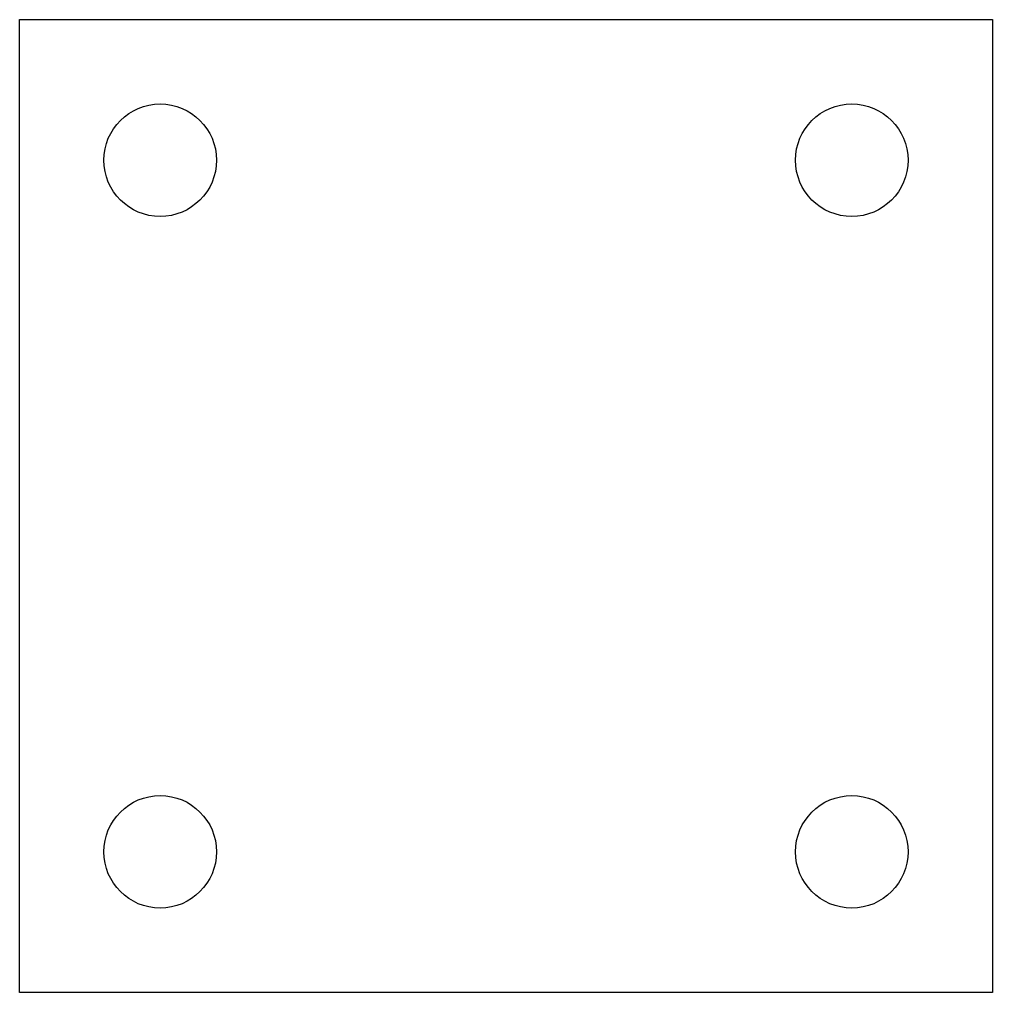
# Model space of a CAD drawing. Header units: millimetres. Extents: x 2079 to 2200, y 1797 to 1918.
import ezdxf

# ---------------------------------------------------------------- set-up
doc = ezdxf.new("R2010")
doc.units = ezdxf.units.MM

msp = doc.modelspace()

# ---------------------------------------------------------------- linework, layer by layer
for p, q in [((2078.62, 1917.62), (2199.62, 1917.62)), ((2078.62, 1796.62), (2078.62, 1917.62)), ((2199.62, 1917.62), (2199.62, 1796.62)), ((2199.62, 1796.62), (2078.62, 1796.62)), ((2078.62, 1796.62), (2078.62, 1796.62)), ((2199.62, 1796.62), (2199.62, 1796.62)), ((2199.62, 1796.62), (2199.62, 1796.62)), ((2199.62, 1796.62), (2199.62, 1796.62))]:
    msp.add_line(p, q)
for centre in [(2096.12, 1900.12), (2182.12, 1900.12), (2096.12, 1814.12), (2182.12, 1814.12)]:
    msp.add_circle(centre, 7)

doc.saveas('drawing.dxf')
